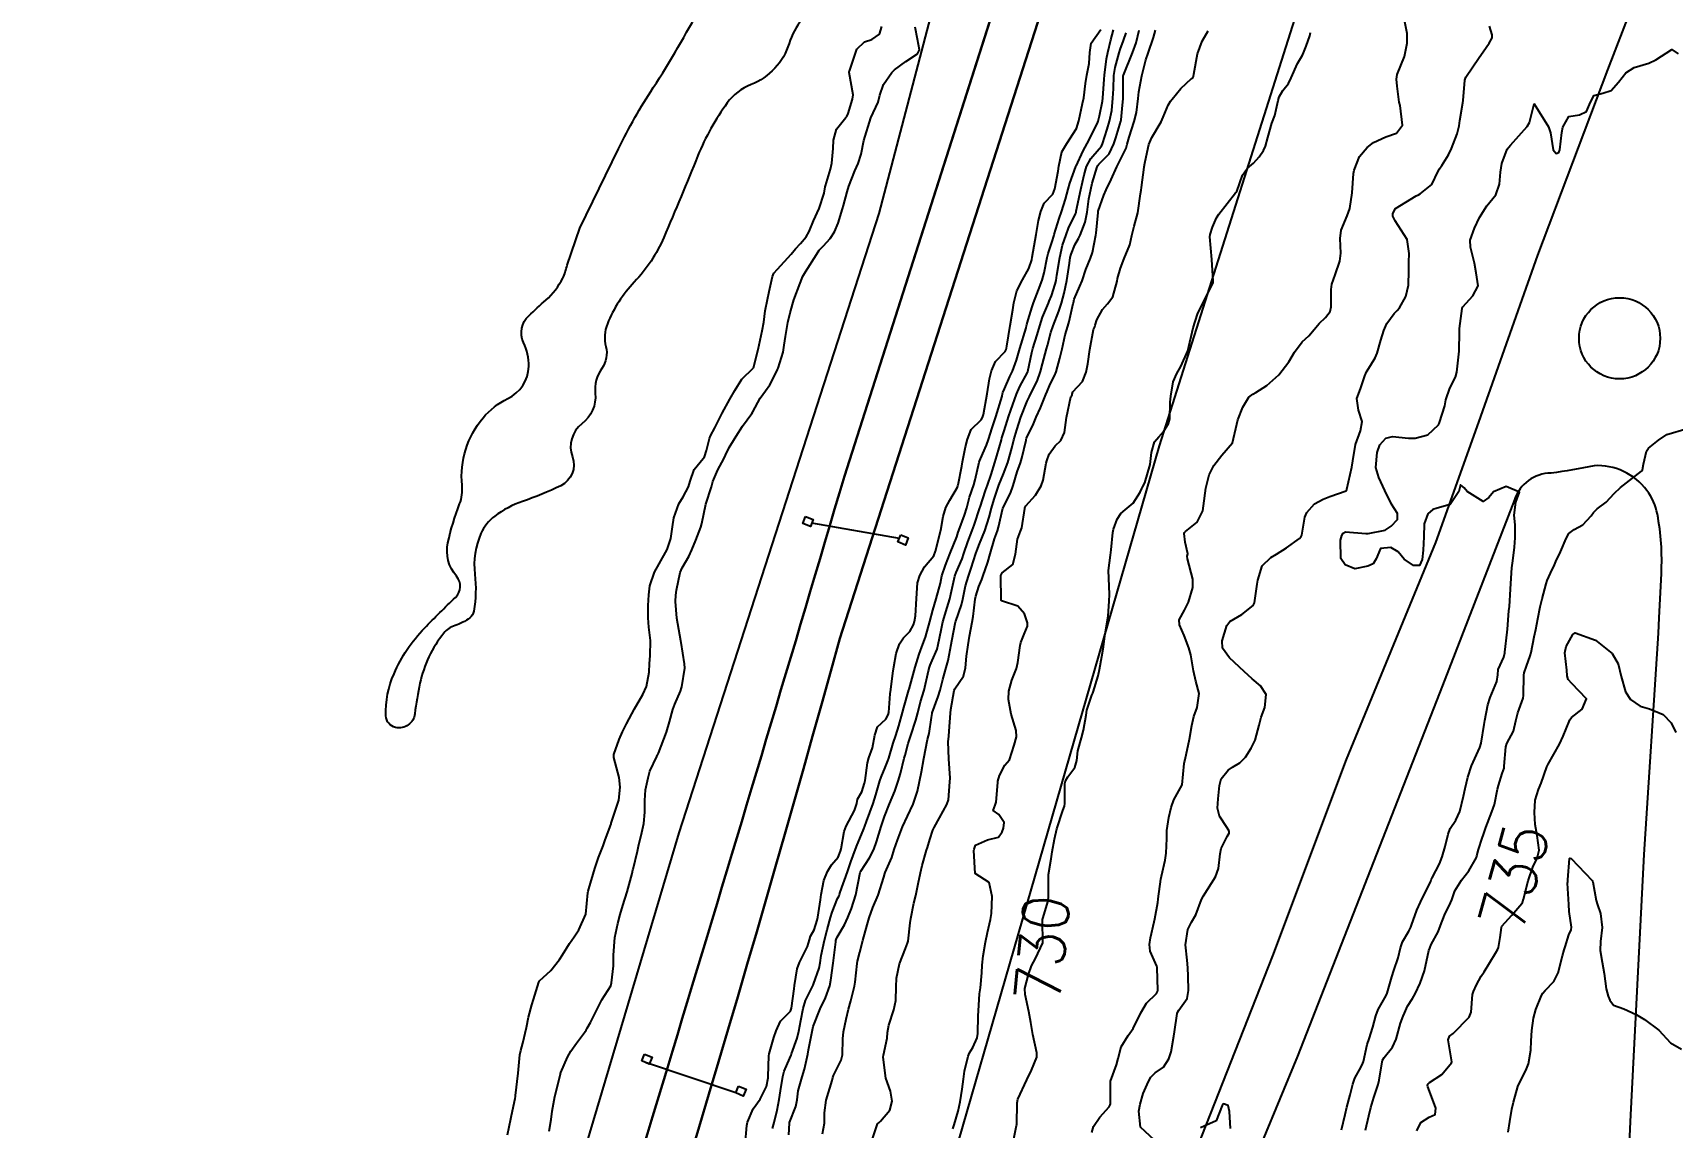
# Model space of a CAD drawing. Header units: metres. Extents: x 318500 to 325275, y 7408834 to 7428799.
# Drawn here: x 321643.6 to 321787, y 7416176.7 to 7416272.5 of the extents above; entities that cross this region are included whole.
import ezdxf
from ezdxf.enums import TextEntityAlignment as Align

# ---------------------------------------------------------------- set-up
doc = ezdxf.new("R2010")
doc.units = ezdxf.units.M
doc.header["$MEASUREMENT"] = 0
for name, color, linetype in [('Cotas', 45, 'Continuous'), ('Curvas de Nivel 1m', 11, 'Continuous'), ('Curvas de Nivel 5m', 15, 'Continuous'), ('Divisas', 45, 'Continuous'), ('Hidrografia', 140, 'Continuous'), ('Linha Férrea', 20, 'Continuous'), ('Pórticos', 45, 'Continuous'), ('Vias Primárias', 230, 'Continuous')]:
    doc.layers.add(name, color=color, linetype=linetype)
doc.styles.add('Style-STANDARD', font='STANDARD.shx')

msp = doc.modelspace()

# ---------------------------------------------------------------- linework, layer by layer
at = {"layer": 'Curvas de Nivel 1m', "flags": 128}
for points, elevation in [([(321736.25, 7416176.26), (321736.39, 7416176.78), (321736.93, 7416177.6), (321737.77, 7416178.5), (321737.86, 7416178.67), (321737.87, 7416178.76), (321737.87, 7416180.68), (321737.88, 7416180.76), (321738.39, 7416182.17), (321738.54, 7416182.75), (321738.82, 7416183.77), (321739.42, 7416184.75), (321739.86, 7416185.37), (321740.53, 7416186.73), (321741.03, 7416187.58), (321741.9, 7416188.42), (321742, 7416188.61), (321742.02, 7416188.71), (321741.96, 7416190.68), (321741.96, 7416190.71), (321741.93, 7416190.82), (321741.36, 7416192.14), (321741.3, 7416192.72), (321741.38, 7416193.3), (321741.7, 7416194.71), (321741.75, 7416194.95), (321742.01, 7416196.4), (321742.04, 7416196.68), (321742.05, 7416196.71), (321742.29, 7416198.44), (321742.34, 7416198.71), (321742.66, 7416200.1), (321742.75, 7416200.7), (321742.81, 7416201.98), (321742.82, 7416202.7), (321742.97, 7416203.83), (321743.18, 7416204.7), (321743.43, 7416205.39), (321744.14, 7416206.69), (321744.31, 7416208.55), (321744.34, 7416208.69), (321744.4, 7416208.92), (321744.79, 7416210.68), (321745, 7416211.88), (321745.18, 7416212.68), (321745.45, 7416213.45), (321745.65, 7416214.67), (321745.34, 7416215.76), (321745.14, 7416216.68), (321744.9, 7416218.07), (321744.72, 7416218.68), (321744.32, 7416219.75), (321743.91, 7416220.69), (321743.89, 7416221.14), (321744.34, 7416221.99), (321744.69, 7416222.68), (321745.09, 7416223.96), (321745.08, 7416224.68), (321744.62, 7416226.48), (321744.6, 7416226.69), (321744.63, 7416226.9), (321744.42, 7416227.94), (321744.32, 7416228.69), (321744.34, 7416228.78), (321744.43, 7416228.87), (321745.45, 7416229.67), (321745.96, 7416230.67), (321746.03, 7416231.1), (321746.21, 7416232.66), (321746.5, 7416233.83), (321746.93, 7416234.65), (321747.62, 7416235.54), (321748.54, 7416236.63), (321748.93, 7416238.26), (321749.03, 7416238.63), (321749.46, 7416239.74), (321749.99, 7416240.62), (321750.32, 7416240.89), (321750.6, 7416241.03), (321751.57, 7416241.63), (321752.62, 7416242.58), (321753.48, 7416243.72), (321753.99, 7416244.56), (321754.66, 7416245.45), (321755.23, 7416245.98), (321755.71, 7416246.54), (321756.15, 7416247.07), (321756.69, 7416247.59), (321757.09, 7416248.13), (321757.19, 7416248.52), (321757.19, 7416250.05), (321757.25, 7416250.52), (321757.55, 7416251.33), (321757.96, 7416252.51), (321758.04, 7416253.23), (321757.98, 7416254.51), (321758.05, 7416255.25), (321758.58, 7416256.5), (321758.82, 7416257.14), (321759.03, 7416258.5), (321759.15, 7416260.2), (321759.2, 7416260.49), (321759.68, 7416261.68), (321760.34, 7416262.48), (321760.89, 7416262.91), (321761.96, 7416263.4), (321762.9, 7416263.73), (321763.42, 7416264.44), (321763.22, 7416266.16), (321763.15, 7416266.45), (321762.96, 7416267.84), (321762.91, 7416268.45), (321762.97, 7416268.85), (321763.59, 7416270.44), (321763.85, 7416271.6), (321763.83, 7416272.44), (321763.56, 7416273.92)], 731), ([(321685.12, 7416176.06), (321685.4, 7416177.46), (321685.46, 7416177.75), (321685.77, 7416179.23), (321685.8, 7416179.42), (321685.81, 7416179.46), (321685.82, 7416179.51), (321686.05, 7416181.46), (321686.2, 7416183.07), (321686.27, 7416183.45), (321686.44, 7416184.07), (321686.76, 7416185.45), (321686.95, 7416186.35), (321687.25, 7416187.44), (321687.4, 7416187.91), (321687.84, 7416189.43), (321687.9, 7416189.55), (321688.9, 7416190.43), (321689.67, 7416191.4), (321689.93, 7416191.8), (321690.55, 7416192.79), (321690.94, 7416193.39), (321691.34, 7416194.01), (321691.98, 7416195.38), (321692.15, 7416197.24), (321692.17, 7416197.38), (321692.22, 7416197.58), (321692.74, 7416199.37), (321693.08, 7416200.32), (321693.49, 7416201.36), (321693.64, 7416201.78), (321694.09, 7416203.04), (321694.17, 7416203.27), (321694.19, 7416203.35), (321694.25, 7416203.5), (321694.84, 7416205.34), (321694.98, 7416206.48), (321694.89, 7416207.34), (321694.43, 7416209.07), (321694.42, 7416209.35), (321694.88, 7416210.65), (321695.18, 7416211.34), (321695.52, 7416212.02), (321696.22, 7416213.33), (321696.96, 7416214.6), (321697.27, 7416215.31), (321697.5, 7416216.55), (321697.54, 7416217.31), (321697.6, 7416217.99), (321697.63, 7416219.31), (321697.48, 7416220.48), (321697.41, 7416221.31), (321697.43, 7416222.4), (321697.48, 7416223.31), (321697.57, 7416224.1), (321697.97, 7416225.31), (321698.39, 7416226.02), (321699.07, 7416227.29), (321699.39, 7416228.26), (321699.54, 7416229.28), (321699.67, 7416230.05), (321700.09, 7416231.28), (321700.47, 7416231.91), (321700.96, 7416232.78), (321701.1, 7416233.26), (321701.46, 7416234.3), (321702.23, 7416235.25), (321702.35, 7416235.41), (321702.52, 7416235.95), (321702.78, 7416237), (321702.88, 7416237.24), (321703.25, 7416237.94), (321703.91, 7416239.23), (321704.58, 7416240.45), (321704.99, 7416241.21), (321705.61, 7416242.2), (321706.62, 7416243.16), (321706.63, 7416243.18), (321707.04, 7416244.79), (321707.13, 7416245.19), (321707.4, 7416246.44), (321707.53, 7416247.18), (321707.67, 7416248.19), (321707.86, 7416249.18), (321708.02, 7416249.86), (321708.31, 7416251.17), (321708.42, 7416251.47), (321708.73, 7416251.81), (321709.94, 7416253.15), (321710.3, 7416253.6), (321710.76, 7416254.06), (321711.24, 7416254.66), (321711.5, 7416255.13), (321711.88, 7416256.04), (321712.38, 7416257.12), (321712.82, 7416258.47), (321712.91, 7416259.03), (321712.93, 7416259.11), (321713.37, 7416260.59), (321713.48, 7416261.1), (321713.6, 7416262.38), (321713.65, 7416263.1), (321713.91, 7416264.09), (321714.72, 7416265.09), (321714.81, 7416265.19), (321714.92, 7416265.44), (321715.31, 7416266.71), (321715.35, 7416267.08), (321715.01, 7416269.05), (321715.01, 7416269.09), (321715.04, 7416269.16), (321715.68, 7416271.08), (321716.35, 7416271.72), (321717, 7416271.93), (321717.66, 7416272.4), (321717.87, 7416273.05)], 722), ([(321688.77, 7416176.37), (321688.92, 7416177.41), (321689.03, 7416178.14), (321689.26, 7416179.41), (321689.75, 7416181.36), (321689.76, 7416181.4), (321689.76, 7416181.43), (321689.79, 7416181.5), (321690.35, 7416182.86), (321690.65, 7416183.39), (321691.14, 7416184.08), (321691.84, 7416185), (321692, 7416185.22), (321692.09, 7416185.38), (321692.37, 7416185.89), (321693.1, 7416187.36), (321693.37, 7416187.87), (321693.89, 7416188.69), (321694.14, 7416189.11), (321694.21, 7416189.35), (321694.4, 7416190.86), (321694.39, 7416191.34), (321694.38, 7416191.79), (321694.49, 7416193.34), (321694.76, 7416194.55), (321694.98, 7416195.33), (321695.21, 7416196.12), (321695.58, 7416197.33), (321696.03, 7416198.93), (321696.09, 7416199.25), (321696.11, 7416199.32), (321696.49, 7416200.88), (321696.58, 7416201.31), (321696.88, 7416202.51), (321697.03, 7416203.31), (321697.12, 7416204.29), (321697.12, 7416205.31), (321697.19, 7416206.25), (321697.42, 7416207.31), (321697.58, 7416207.88), (321698.17, 7416209.17), (321698.22, 7416209.25), (321698.25, 7416209.3), (321698.33, 7416209.46), (321699.02, 7416211.29), (321699.3, 7416212.19), (321699.57, 7416213.28), (321699.75, 7416213.76), (321700.24, 7416214.89), (321700.35, 7416215.17), (321700.38, 7416215.27), (321700.62, 7416216.91), (321700.61, 7416217.27), (321700.3, 7416219.16), (321700.28, 7416219.27), (321700.27, 7416219.3), (321699.92, 7416221.28), (321699.81, 7416222.75), (321699.83, 7416223.28), (321699.9, 7416223.74), (321700.22, 7416225.27), (321700.39, 7416225.68), (321700.98, 7416226.68), (321701.25, 7416227.26), (321701.58, 7416228.09), (321702.03, 7416229.25), (321702.12, 7416229.56), (321702.46, 7416231.25), (321702.96, 7416232.77), (321703.09, 7416233.24), (321703.51, 7416234.25), (321704.04, 7416235.23), (321704.19, 7416235.55), (321704.52, 7416236.22), (321704.9, 7416236.84), (321705.12, 7416237.21), (321705.68, 7416238.08), (321706.48, 7416239.19), (321706.57, 7416239.35), (321707.22, 7416240.54), (321707.7, 7416241.18), (321708.07, 7416241.7), (321708.61, 7416242.78), (321708.75, 7416243.04), (321708.8, 7416243.17), (321709.23, 7416244.57), (321709.33, 7416245.16), (321709.43, 7416245.93), (321709.65, 7416247.16), (321709.84, 7416247.99), (321710.18, 7416249.15), (321710.72, 7416250.59), (321710.88, 7416250.99), (321710.94, 7416251.14), (321711.18, 7416251.58), (321712.15, 7416253.12), (321712.39, 7416253.48), (321712.76, 7416253.88), (321713.36, 7416254.51), (321713.74, 7416255.1), (321714.04, 7416255.84), (321714.43, 7416257.09), (321714.51, 7416257.4), (321714.82, 7416258.58), (321714.97, 7416259.09), (321715.5, 7416260.43), (321715.81, 7416261.08), (321716.05, 7416261.89), (321716.28, 7416263.07), (321716.91, 7416265.06), (321717.55, 7416266.43), (321717.7, 7416267.05), (321718.01, 7416267.99), (321718.74, 7416269.03), (321718.97, 7416269.26), (321719.97, 7416270.01), (321720.99, 7416270.68), (321721.17, 7416271.01), (321721, 7416271.94), (321720.79, 7416273.01)], 723), ([(321705.92, 7416175.19), (321706.04, 7416176.88), (321706.1, 7416177.18), (321706.6, 7416178.34), (321707.21, 7416179.17), (321707.78, 7416180.28), (321707.91, 7416181.04), (321707.92, 7416181.16), (321707.99, 7416182.98), (321708.01, 7416183.16), (321708.42, 7416184.58), (321708.61, 7416185.15), (321708.99, 7416186.01), (321709.87, 7416186.87), (321709.95, 7416187.14), (321710.19, 7416188.84), (321710.23, 7416189.14), (321710.47, 7416190.58), (321710.66, 7416191.13), (321711.36, 7416192.53), (321711.53, 7416193.12), (321711.63, 7416193.44), (321711.96, 7416193.99), (321712.22, 7416194.86), (321712.27, 7416195.11), (321712.49, 7416196.62), (321712.55, 7416197.1), (321712.79, 7416198.33), (321713.1, 7416199.1), (321713.45, 7416199.68), (321714.05, 7416200.36), (321714.26, 7416200.88), (321714.31, 7416201.09), (321714.57, 7416202.6), (321714.74, 7416203.08), (321715.47, 7416204.43), (321715.67, 7416205.07), (321715.75, 7416205.43), (321716.13, 7416206.09), (321716.36, 7416206.84), (321716.4, 7416207.06), (321716.6, 7416208.61), (321716.73, 7416209.05), (321717.06, 7416209.93), (321717.26, 7416211.04), (321717.48, 7416211.76), (321718.21, 7416212.44), (321718.42, 7416212.82), (321718.47, 7416213.03), (321718.61, 7416214.66), (321718.65, 7416215.03), (321718.83, 7416216.46), (321718.91, 7416217.02), (321719.13, 7416218.18), (321719.41, 7416219.02), (321719.76, 7416219.57), (321720.32, 7416220.1), (321720.63, 7416220.7), (321720.72, 7416221), (321720.82, 7416221.49), (321720.9, 7416223), (321721, 7416224.37), (321721.18, 7416225), (321721.6, 7416225.78), (321722.41, 7416226.74), (321722.48, 7416226.91), (321722.5, 7416226.98), (321722.57, 7416227.13), (321723.04, 7416228.97), (321723.23, 7416230.19), (321723.47, 7416230.96), (321723.82, 7416231.61), (321724.49, 7416232.75), (321724.53, 7416232.9), (321724.54, 7416232.95), (321724.87, 7416234.59), (321724.93, 7416234.95), (321725.2, 7416236.27), (321725.37, 7416236.94), (321725.69, 7416237.8), (321726.57, 7416238.63), (321726.67, 7416238.83), (321726.71, 7416238.93), (321726.75, 7416239.11), (321727.09, 7416240.92), (321727.3, 7416242.23), (321727.46, 7416242.92), (321727.81, 7416243.74), (321728.65, 7416244.62), (321728.75, 7416244.8), (321728.78, 7416244.9), (321728.82, 7416245.07), (321729.11, 7416246.89), (321729.33, 7416248.25), (321729.43, 7416248.89), (321729.67, 7416249.93), (321730.17, 7416250.88), (321730.74, 7416251.89), (321730.98, 7416252.64), (321731.02, 7416252.87), (321731.28, 7416254.36), (321731.37, 7416254.86), (321731.59, 7416256.07), (321731.78, 7416256.86), (321732.08, 7416257.59), (321732.83, 7416258.39), (321733, 7416258.85), (321733.29, 7416260.41), (321733.35, 7416260.84), (321733.63, 7416262.09), (321734.06, 7416262.83), (321734.9, 7416264.14), (321735.11, 7416264.82), (321735.43, 7416266.32), (321735.53, 7416266.81), (321735.69, 7416268.07), (321735.81, 7416268.81), (321736.01, 7416269.83), (321736.07, 7416270.8), (321736.19, 7416271.61), (321737.02, 7416272.79)], 724), ([(321709.72, 7416176.07), (321709.79, 7416177.08), (321709.8, 7416177.14), (321710.35, 7416178.54), (321710.45, 7416179.13), (321710.56, 7416179.91), (321710.91, 7416181.12), (321711.11, 7416181.81), (321711.38, 7416183.12), (321711.45, 7416183.49), (321711.77, 7416185.11), (321711.85, 7416185.55), (321712.46, 7416187.1), (321712.94, 7416188.04), (321713.31, 7416189.09), (321713.41, 7416189.59), (321713.6, 7416191.08), (321713.83, 7416192.96), (321713.85, 7416193.08), (321713.87, 7416193.16), (321713.95, 7416193.35), (321714.61, 7416194.44), (321714.89, 7416195.07), (321715.2, 7416195.87), (321715.58, 7416197.07), (321715.98, 7416199.02), (321715.99, 7416199.06), (321716.01, 7416199.09), (321716.03, 7416199.14), (321716.8, 7416200.3), (321717.16, 7416201.04), (321717.41, 7416201.7), (321717.82, 7416203.03), (321718.1, 7416203.92), (321718.55, 7416205.03), (321719.01, 7416206.14), (321719.3, 7416207.02), (321719.49, 7416207.68), (321719.83, 7416209.01), (321719.9, 7416209.29), (321720.18, 7416210.31), (321720.41, 7416211.01), (321720.85, 7416212.36), (321721.01, 7416213), (321721.26, 7416213.96), (321721.56, 7416214.99), (321721.96, 7416216.68), (321722.03, 7416216.98), (321722.1, 7416217.16), (321722.28, 7416217.58), (321722.7, 7416218.56), (321722.81, 7416218.97), (321723.05, 7416220.24), (321723.22, 7416220.97), (321723.59, 7416222.21), (321723.82, 7416222.96), (321723.92, 7416223.39), (321724.26, 7416224.95), (321724.29, 7416225.05), (321724.38, 7416225.27), (321724.89, 7416226.46), (321725.05, 7416226.94), (321725.39, 7416227.97), (321725.77, 7416228.94), (321725.95, 7416229.42), (321726.44, 7416230.93), (321726.44, 7416230.95), (321726.46, 7416231), (321726.95, 7416232.45), (321727.12, 7416232.92), (321727.44, 7416233.85), (321727.75, 7416234.91), (321727.93, 7416235.5), (321728.34, 7416236.9), (321728.38, 7416237.06), (321728.55, 7416237.6), (321728.85, 7416238.61), (321728.94, 7416238.89), (321729.15, 7416239.47), (321729.66, 7416240.88), (321729.94, 7416241.54), (321730.62, 7416242.79), (321730.64, 7416242.85), (321730.65, 7416242.87), (321730.99, 7416244.52), (321731.08, 7416244.87), (321731.46, 7416246.07), (321731.68, 7416246.86), (321731.92, 7416247.62), (321732.44, 7416248.85), (321732.52, 7416249.03), (321732.71, 7416249.5), (321733.05, 7416250.52), (321733.13, 7416250.84), (321733.19, 7416251.3), (321733.43, 7416252.84), (321733.69, 7416253.91), (321733.99, 7416254.83), (321734.21, 7416255.41), (321734.81, 7416256.67), (321734.86, 7416256.77), (321734.87, 7416256.82), (321734.88, 7416256.89), (321735.27, 7416258.81), (321735.57, 7416260.09), (321735.79, 7416260.81), (321736.16, 7416261.52), (321736.88, 7416262.36), (321737.09, 7416262.59), (321737.19, 7416262.79), (321737.6, 7416264.09), (321737.8, 7416264.78), (321737.98, 7416265.72), (321738.09, 7416266.78), (321738.13, 7416267.6), (321738.18, 7416268.78), (321738.28, 7416269.47), (321738.63, 7416270.77), (321738.72, 7416271.05), (321739.01, 7416271.84), (321739.26, 7416272.52)], 726), ([(321712.69, 7416176.14), (321712.84, 7416177.09), (321712.86, 7416177.99), (321713, 7416179.09), (321713.51, 7416180.81), (321713.58, 7416181.08), (321713.63, 7416181.24), (321713.8, 7416181.59), (321714.3, 7416182.59), (321714.42, 7416183.07), (321714.46, 7416184.46), (321714.51, 7416185.07), (321714.74, 7416186.19), (321714.95, 7416187.07), (321715.15, 7416187.8), (321715.47, 7416189.06), (321715.54, 7416189.43), (321715.72, 7416191.06), (321715.75, 7416191.25), (321715.94, 7416192.04), (321716.21, 7416193.06), (321716.58, 7416194.44), (321716.75, 7416195.05), (321717.09, 7416195.94), (321717.54, 7416197.04), (321718.03, 7416198.62), (321718.12, 7416198.94), (321718.16, 7416199.03), (321718.74, 7416200.33), (321718.96, 7416201.02), (321719.23, 7416201.86), (321719.67, 7416203.01), (321720.1, 7416203.95), (321720.61, 7416205), (321720.98, 7416206.14), (321721.16, 7416206.99), (321721.33, 7416207.82), (321721.55, 7416208.99), (321721.87, 7416210.67), (321721.96, 7416210.98), (321722.01, 7416211.17), (321722.21, 7416212.59), (321722.26, 7416212.93), (321722.28, 7416212.98), (321722.8, 7416214.41), (321722.96, 7416214.97), (321723.21, 7416215.92), (321723.51, 7416216.96), (321723.67, 7416217.57), (321723.93, 7416218.96), (321723.98, 7416219.28), (321724.31, 7416220.95), (321724.33, 7416221.01), (321724.85, 7416222.44), (321724.97, 7416222.94), (321725.2, 7416224.11), (321725.45, 7416224.94), (321725.69, 7416225.64), (321726.09, 7416226.93), (321726.17, 7416227.17), (321726.42, 7416227.77), (321726.88, 7416228.92), (321727.25, 7416230.11), (321727.47, 7416230.91), (321727.7, 7416231.68), (321728.11, 7416232.91), (321728.5, 7416233.9), (321728.88, 7416234.89), (321729.25, 7416236.17), (321729.43, 7416236.89), (321729.67, 7416237.77), (321730.02, 7416238.88), (321730.58, 7416240.26), (321730.78, 7416240.67), (321730.89, 7416240.87), (321731.45, 7416242.02), (321731.76, 7416242.86), (321731.93, 7416243.55), (321732.27, 7416244.85), (321732.36, 7416245.15), (321732.66, 7416246.29), (321732.86, 7416246.85), (321733.37, 7416248.16), (321733.58, 7416248.84), (321733.82, 7416249.73), (321734.05, 7416250.83), (321734.28, 7416252.36), (321734.35, 7416252.83), (321734.43, 7416253.14), (321734.77, 7416253.94), (321735.07, 7416254.52), (321735.21, 7416254.81), (321735.66, 7416255.94), (321735.84, 7416256.8), (321735.99, 7416257.97), (321736.15, 7416258.8), (321736.28, 7416259.36), (321736.71, 7416260.79), (321736.76, 7416260.9), (321736.86, 7416261.01), (321737.75, 7416261.91), (321738.17, 7416262.78), (321738.34, 7416263.33), (321738.79, 7416264.77), (321738.81, 7416264.88), (321738.93, 7416266.19), (321738.99, 7416266.72), (321738.99, 7416266.77), (321739, 7416268.74), (321739, 7416268.77), (321739.02, 7416268.81), (321739.81, 7416270.76), (321740.11, 7416271.64), (321740.38, 7416272.75)], 727), ([(321717.06, 7416175.7), (321717.48, 7416177.03), (321717.62, 7416177.15), (321717.74, 7416177.24), (321718.56, 7416178.22), (321718.78, 7416179.01), (321718.63, 7416179.87), (321718.23, 7416181.02), (321717.99, 7416182.85), (321718.02, 7416183.03), (321718.33, 7416184.53), (321718.37, 7416185.02), (321718.48, 7416185.65), (321718.92, 7416187.01), (321719.08, 7416187.81), (321719.11, 7416189.01), (321719.14, 7416189.78), (321719.41, 7416191.01), (321719.94, 7416192.37), (321720.12, 7416192.82), (321720.17, 7416193), (321720.36, 7416194.62), (321720.42, 7416195), (321720.68, 7416196.32), (321720.83, 7416197), (321721.06, 7416198.03), (321721.25, 7416198.99), (321721.4, 7416199.63), (321721.78, 7416200.98), (321721.85, 7416201.2), (321722.07, 7416201.9), (321722.33, 7416202.73), (321722.44, 7416202.97), (321722.92, 7416203.79), (321723.56, 7416204.96), (321723.69, 7416205.39), (321723.83, 7416206.95), (321723.84, 7416207.26), (321723.72, 7416208.96), (321723.67, 7416210.44), (321723.72, 7416210.96), (321723.77, 7416211.39), (321723.87, 7416212.96), (321723.91, 7416213.27), (321724.2, 7416214.95), (321724.25, 7416215.08), (321725.01, 7416216.19), (321725.18, 7416216.94), (321725.28, 7416217.95), (321725.42, 7416218.94), (321725.55, 7416219.7), (321725.78, 7416220.94), (321725.86, 7416221.41), (321726.03, 7416222.93), (321726.08, 7416223.2), (321726.37, 7416224.05), (321726.63, 7416224.67), (321726.72, 7416224.92), (321727.14, 7416226.17), (321727.36, 7416226.92), (321727.74, 7416228.23), (321727.98, 7416228.91), (321728.09, 7416229.25), (321728.46, 7416230.9), (321729.14, 7416232.23), (321729.36, 7416232.89), (321729.71, 7416234.09), (321730, 7416234.88), (321730.12, 7416235.28), (321730.49, 7416236.87), (321730.5, 7416236.91), (321730.54, 7416237.03), (321731.14, 7416238.29), (321731.38, 7416238.86), (321731.74, 7416239.69), (321732.23, 7416240.85), (321732.33, 7416241.12), (321732.6, 7416241.76), (321732.97, 7416242.49), (321733.11, 7416242.84), (321733.45, 7416244.03), (321733.64, 7416244.84), (321733.91, 7416246.08), (321734.14, 7416246.83), (321734.26, 7416247.24), (321734.61, 7416248.82), (321734.63, 7416248.89), (321734.71, 7416249.2), (321735.19, 7416250.34), (321735.4, 7416250.81), (321735.73, 7416251.8), (321736.13, 7416252.8), (321736.29, 7416253.27), (321736.6, 7416254.79), (321736.62, 7416254.96), (321736.79, 7416256.79), (321736.81, 7416256.9), (321737.3, 7416258.31), (321737.51, 7416258.78), (321737.95, 7416259.67), (321738.44, 7416260.77), (321738.58, 7416261.06), (321738.87, 7416261.65), (321739.24, 7416262.41), (321739.34, 7416262.76), (321739.5, 7416263.37), (321739.96, 7416264.75), (321740.14, 7416265.53), (321740.29, 7416266.75), (321740.36, 7416267.34), (321740.63, 7416268.75), (321740.98, 7416270.15), (321741.18, 7416270.74), (321741.65, 7416272.09), (321741.81, 7416272.73)], 728), ([(321724.09, 7416176.59), (321724.2, 7416176.94), (321724.55, 7416178.14), (321724.72, 7416178.94), (321724.91, 7416180.06), (321725.02, 7416180.93), (321725.11, 7416181.62), (321725.41, 7416182.93), (321725.53, 7416183.22), (321725.83, 7416183.71), (321726.2, 7416184.56), (321726.26, 7416184.92), (321726.31, 7416186.47), (321726.32, 7416186.92), (321726.41, 7416188.39), (321726.49, 7416188.91), (321726.61, 7416190.23), (321726.64, 7416190.92), (321726.74, 7416191.72), (321726.94, 7416192.92), (321727.12, 7416193.76), (321727.39, 7416194.91), (321727.45, 7416195.44), (321727.52, 7416196.91), (321727.25, 7416198.14), (321726.03, 7416198.93), (321725.92, 7416200.93), (321725.94, 7416201.06), (321726.07, 7416201.4), (321727.12, 7416201.87), (321728.08, 7416202.11), (321728.4, 7416202.59), (321728.52, 7416202.89), (321728.58, 7416203.38), (321728.1, 7416204.09), (321727.62, 7416204.43), (321727.79, 7416204.9), (321727.86, 7416205.16), (321728.02, 7416206.9), (321728.03, 7416207.01), (321728.15, 7416207.52), (321728.64, 7416208.42), (321729.03, 7416208.89), (321729.46, 7416210.15), (321729.66, 7416210.88), (321729.63, 7416211.44), (321729.18, 7416212.89), (321728.96, 7416214.17), (321728.97, 7416214.89), (321729.23, 7416215.86), (321729.64, 7416216.88), (321729.76, 7416217.39), (321729.96, 7416218.88), (321730.02, 7416219.16), (321730.32, 7416219.89), (321730.62, 7416220.57), (321730.62, 7416220.87), (321730.34, 7416221.67), (321729.78, 7416222.32), (321728.35, 7416222.79), (321728.3, 7416222.85), (321728.3, 7416222.9), (321728.3, 7416222.95), (321728.27, 7416224.9), (321728.28, 7416225), (321728.39, 7416225.24), (321729.32, 7416225.97), (321729.57, 7416226.88), (321729.74, 7416228.19), (321730.01, 7416228.88), (321730.12, 7416229.19), (321730.38, 7416230.87), (321730.39, 7416230.94), (321730.46, 7416231.12), (321731.31, 7416232.03), (321731.82, 7416232.86), (321731.99, 7416233.36), (321732.25, 7416234.85), (321732.3, 7416235.06), (321732.52, 7416235.64), (321733.03, 7416236.35), (321733.52, 7416236.84), (321733.84, 7416237.54), (321734.02, 7416238.83), (321734.41, 7416240.65), (321734.51, 7416240.82), (321734.53, 7416240.88), (321734.59, 7416241.1), (321735.43, 7416241.99), (321735.74, 7416242.8), (321735.89, 7416243.54), (321736.06, 7416244.8), (321736.4, 7416246.53), (321736.51, 7416246.79), (321736.55, 7416246.91), (321736.68, 7416247.4), (321737.19, 7416248.29), (321737.62, 7416248.78), (321738.07, 7416249.41), (321738.45, 7416250.77), (321738.49, 7416251.01), (321738.74, 7416251.92), (321739.07, 7416252.77), (321739.57, 7416253.96), (321739.74, 7416254.76), (321739.94, 7416255.6), (321740.27, 7416256.75), (321740.49, 7416258.41), (321740.55, 7416258.74), (321740.6, 7416258.98), (321740.82, 7416260.74), (321740.82, 7416260.78), (321740.87, 7416261.11), (321741.16, 7416262.46), (321741.24, 7416262.73), (321741.5, 7416263.34), (321742.31, 7416264.72), (321742.5, 7416265.13), (321742.93, 7416266.19), (321743.12, 7416266.53), (321743.26, 7416266.71), (321744.02, 7416267.63), (321744.97, 7416268.5), (321745.08, 7416268.58), (321745.15, 7416268.69), (321745.16, 7416268.88), (321745.49, 7416270.68), (321745.9, 7416271.78), (321746.42, 7416272.67)], 729), ([(321741.72, 7416175.6), (321740.5, 7416176.73), (321740.36, 7416178.13), (321740.48, 7416178.73), (321740.73, 7416179.67), (321741.19, 7416180.72), (321741.41, 7416181.1), (321741.8, 7416181.49), (321742.52, 7416181.99), (321742.99, 7416182.7), (321743.19, 7416183.33), (321743.43, 7416184.69), (321743.49, 7416185.06), (321743.72, 7416186.69), (321743.76, 7416186.81), (321743.87, 7416186.98), (321744.58, 7416187.99), (321744.69, 7416188.68), (321744.66, 7416189.94), (321744.65, 7416190.68), (321744.59, 7416191.34), (321744.45, 7416192.68), (321744.63, 7416194.02), (321744.97, 7416194.68), (321745.34, 7416195.32), (321745.83, 7416196.66), (321746.01, 7416196.99), (321747.07, 7416198.64), (321747.32, 7416199.36), (321747.47, 7416200.64), (321747.57, 7416201.13), (321748.08, 7416202.18), (321748.25, 7416202.47), (321748.26, 7416202.63), (321748.09, 7416202.94), (321747.42, 7416203.96), (321747.25, 7416204.64), (321747.29, 7416205.47), (321747.41, 7416206.64), (321747.56, 7416207.23), (321748.16, 7416207.96), (321748.56, 7416208.23), (321749.19, 7416208.62), (321749.68, 7416209.11), (321750.18, 7416209.89), (321750.53, 7416210.6), (321750.89, 7416211.92), (321751.05, 7416212.6), (321751.38, 7416213.45), (321751.5, 7416214.59), (321751.01, 7416215.35), (321750.26, 7416215.96), (321749.56, 7416216.62), (321748.29, 7416217.82), (321747.69, 7416218.64), (321747.65, 7416219.3), (321748.06, 7416220.63), (321748.33, 7416221), (321749.36, 7416221.6), (321750.35, 7416222.38), (321750.47, 7416222.61), (321750.72, 7416224.26), (321750.76, 7416224.6), (321751.14, 7416225.86), (321751.91, 7416226.59), (321752.41, 7416226.87), (321753.28, 7416227.42), (321754.43, 7416228.24), (321754.56, 7416228.42), (321754.61, 7416228.55), (321754.89, 7416230.11), (321755.06, 7416230.54), (321755.73, 7416231.28), (321756.48, 7416231.68), (321757.07, 7416231.93), (321758.49, 7416232.43), (321758.54, 7416232.45), (321758.56, 7416232.5), (321758.57, 7416232.58), (321758.99, 7416234.49), (321759.07, 7416235.04), (321759.32, 7416236.49), (321759.75, 7416237.68), (321759.9, 7416238.48), (321759.57, 7416239.48), (321759.42, 7416240.49), (321759.74, 7416241.35), (321760.14, 7416242.48), (321760.27, 7416242.83), (321760.63, 7416243.4), (321761.04, 7416244.07), (321761.2, 7416244.46), (321761.52, 7416245.6), (321761.79, 7416246.46), (321762.06, 7416247.08), (321762.69, 7416247.93), (321762.95, 7416248.2), (321763.16, 7416248.44), (321763.72, 7416249.43), (321763.95, 7416250.43), (321763.99, 7416251.68), (321763.98, 7416252.43), (321764.01, 7416253.18), (321763.85, 7416254.43), (321762.8, 7416256.04), (321762.58, 7416256.45), (321762.57, 7416256.69), (321762.82, 7416257.12), (321764.63, 7416258.23), (321764.83, 7416258.34), (321764.97, 7416258.42), (321766, 7416259.24), (321766.56, 7416260.39), (321766.66, 7416260.6), (321766.87, 7416260.89), (321767.44, 7416261.82), (321767.71, 7416262.38), (321768.2, 7416263.68), (321768.39, 7416264.38), (321768.46, 7416264.83), (321768.71, 7416266.37), (321768.73, 7416266.58), (321768.87, 7416268.37), (321768.97, 7416268.64), (321770.15, 7416270.35), (321770.49, 7416270.85), (321771.01, 7416271.6), (321771.28, 7416272.07), (321771.29, 7416272.34), (321771.03, 7416273.1)], 732), ([(321758.08, 7416176.49), (321758.4, 7416177.85), (321758.55, 7416178.49), (321758.85, 7416179.55), (321759.07, 7416180.48), (321759.25, 7416181.03), (321759.81, 7416182.01), (321759.97, 7416182.32), (321760.01, 7416182.47), (321760.35, 7416183.96), (321760.51, 7416184.46), (321760.84, 7416185.48), (321761.11, 7416186.46), (321761.3, 7416187.03), (321761.89, 7416188.06), (321762.03, 7416188.31), (321762.09, 7416188.45), (321762.49, 7416189.88), (321762.67, 7416190.44), (321763.05, 7416191.54), (321763.26, 7416192.43), (321763.43, 7416192.95), (321763.97, 7416193.87), (321764.15, 7416194.24), (321764.21, 7416194.42), (321764.69, 7416195.72), (321765, 7416196.41), (321765.91, 7416198.27), (321765.95, 7416198.39), (321765.98, 7416198.44), (321766.03, 7416198.55), (321766.66, 7416199.77), (321766.91, 7416200.38), (321767.15, 7416201.3), (321767.42, 7416202.38), (321767.61, 7416202.86), (321768.1, 7416203.59), (321768.45, 7416204.36), (321768.78, 7416205.71), (321768.92, 7416206.36), (321769.15, 7416207.36), (321769.48, 7416208.35), (321770.19, 7416209.96), (321770.3, 7416210.34), (321770.57, 7416211.98), (321770.63, 7416212.33), (321770.9, 7416213.68), (321771.1, 7416214.33), (321771.67, 7416215.73), (321771.78, 7416216.32), (321771.8, 7416216.79), (321772.29, 7416217.87), (321772.37, 7416218.24), (321772.38, 7416218.31), (321772.59, 7416220.05), (321772.61, 7416220.31), (321772.74, 7416221.91), (321772.78, 7416222.31), (321772.87, 7416223.81), (321772.9, 7416224.3), (321773.01, 7416225.69), (321773.08, 7416226.3), (321773.22, 7416227.5), (321773.3, 7416228.3), (321773.29, 7416229.46), (321773.21, 7416230.3), (321773.35, 7416231.43), (321773.66, 7416232.3), (321772.5, 7416232.81), (321771.39, 7416232.33), (321770.98, 7416231.83), (321770.48, 7416231.49), (321769.09, 7416232.36), (321768.82, 7416232.69), (321768.5, 7416232.94), (321768.39, 7416232.47), (321768.37, 7416232.37), (321767.61, 7416231.24), (321766.47, 7416230.91), (321766.08, 7416230.78), (321765.65, 7416230.4), (321765.32, 7416229.53), (321765.31, 7416228.41), (321765.25, 7416227.23), (321765.15, 7416226.41), (321764.92, 7416225.89), (321764.4, 7416225.9), (321763.58, 7416226.43), (321763.05, 7416227.07), (321762.42, 7416227.47), (321761.5, 7416227.38), (321761.13, 7416226.46), (321760.85, 7416226.02), (321760.4, 7416225.82), (321759.27, 7416225.61), (321758.4, 7416225.94), (321758.03, 7416226.51), (321758.01, 7416228.09), (321758.12, 7416228.5), (321758.23, 7416228.71), (321758.43, 7416228.83), (321760.21, 7416228.7), (321760.43, 7416228.68), (321761.9, 7416228.99), (321762.44, 7416229.32), (321762.98, 7416229.91), (321763, 7416230.44), (321762.47, 7416231.26), (321761.89, 7416232.46), (321761.37, 7416233.59), (321761.11, 7416234.46), (321761.2, 7416235.79), (321761.45, 7416236.46), (321761.96, 7416237.04), (321762.55, 7416237.18), (321763.94, 7416237.04), (321764.55, 7416237.02), (321765.65, 7416237.31), (321766.57, 7416238.19), (321766.65, 7416238.31), (321766.68, 7416238.39), (321767.12, 7416239.85), (321767.22, 7416240.38), (321767.57, 7416241.42), (321768.06, 7416242.38), (321768.19, 7416242.81), (321768.36, 7416244.37), (321768.39, 7416244.64), (321768.41, 7416246.37), (321768.43, 7416246.62), (321768.65, 7416248.37), (321768.66, 7416248.41), (321768.7, 7416248.54), (321769.59, 7416249.48), (321770.05, 7416250.35), (321769.88, 7416251.49), (321769.74, 7416252.36), (321769.39, 7416253.74), (321769.36, 7416254.36), (321769.74, 7416255.41), (321770.16, 7416256.35), (321770.82, 7416257.37), (321771.6, 7416258.33), (321771.92, 7416259.25), (321772, 7416260.32), (321772.13, 7416261.07), (321772.59, 7416262.32), (321772.72, 7416262.49), (321772.89, 7416262.69), (321774.34, 7416264.3), (321774.55, 7416264.67), (321774.94, 7416266.29), (321776.21, 7416264.27), (321776.38, 7416263.75), (321776.62, 7416262.26), (321776.89, 7416261.96), (321777.11, 7416262.03), (321777.21, 7416262.26), (321777.38, 7416263.78), (321777.46, 7416264.25), (321777.99, 7416265.18), (321778.93, 7416265.34), (321779.54, 7416265.62), (321779.79, 7416266.23), (321780.16, 7416267.02), (321780.96, 7416267.23), (321781.69, 7416267.47), (321782.32, 7416268.19), (321782.98, 7416269.02), (321783.69, 7416269.47), (321784.99, 7416269.86), (321785.59, 7416270.15), (321787, 7416271.04), (321787.54, 7416270.67)], 733), ([(321760.2, 7416176.47), (321760.49, 7416177.73), (321760.65, 7416178.46), (321760.91, 7416179.33), (321761.31, 7416180.45), (321761.4, 7416180.85), (321761.65, 7416182.45), (321761.68, 7416182.59), (321761.83, 7416182.84), (321762.55, 7416183.73), (321762.87, 7416184.43), (321763.26, 7416185.82), (321763.48, 7416186.43), (321763.6, 7416186.7), (321763.88, 7416187.32), (321764.31, 7416188), (321764.55, 7416188.41), (321764.98, 7416189.33), (321765.34, 7416190.4), (321765.73, 7416192.18), (321765.81, 7416192.39), (321765.85, 7416192.49), (321765.95, 7416192.72), (321766.54, 7416193.82), (321766.75, 7416194.38), (321767.1, 7416195.27), (321767.64, 7416196.37), (321767.74, 7416196.64), (321768.02, 7416197.42), (321768.6, 7416198.36), (321769.24, 7416199.16), (321769.9, 7416200.34), (321769.94, 7416200.47), (321770.07, 7416201.02), (321770.39, 7416202.03), (321770.51, 7416202.33), (321770.72, 7416202.95), (321771.26, 7416204.32), (321771.47, 7416204.96), (321771.75, 7416206.32), (321771.83, 7416206.63), (321772.16, 7416207.67), (321772.32, 7416208.16), (321772.34, 7416208.31), (321772.47, 7416210.03), (321772.56, 7416210.31), (321773.13, 7416211.38), (321773.36, 7416212.3), (321773.53, 7416213), (321773.99, 7416214.29), (321774.02, 7416214.52), (321774.05, 7416216.29), (321774.08, 7416216.49), (321774.28, 7416217.09), (321774.61, 7416217.98), (321774.68, 7416218.28), (321774.96, 7416219.64), (321775.09, 7416220.28), (321775.27, 7416221.21), (321775.49, 7416222.27), (321775.65, 7416222.98), (321775.99, 7416224.27), (321776.09, 7416224.56), (321776.39, 7416225.23), (321776.72, 7416225.94), (321776.86, 7416226.25), (321777.25, 7416227.08), (321777.76, 7416228.24), (321777.99, 7416228.68), (321778.44, 7416229.04), (321779.22, 7416229.45), (321779.95, 7416230.22), (321780.14, 7416230.53), (321780.47, 7416230.85), (321781.24, 7416231.44), (321781.96, 7416232.19), (321782.5, 7416232.71), (321784.35, 7416234.15), (321784.42, 7416234.25), (321784.52, 7416234.76), (321784.79, 7416235.89), (321784.97, 7416236.15), (321785.82, 7416236.87), (321786.56, 7416237.36), (321788.35, 7416237.89)], 734), ([(321772.69, 7416176.3), (321772.83, 7416177.22), (321773, 7416178.3), (321773.15, 7416178.92), (321773.53, 7416180.29), (321773.6, 7416180.48), (321773.8, 7416180.87), (321774.27, 7416181.82), (321774.45, 7416182.28), (321774.65, 7416183.46), (321774.7, 7416184.28), (321774.76, 7416185.18), (321774.9, 7416186.27), (321775.11, 7416187.04), (321775.59, 7416188.26), (321775.7, 7416188.47), (321775.91, 7416188.7), (321776.68, 7416189.49), (321777.04, 7416190.24), (321777.44, 7416191.73), (321777.59, 7416192.24), (321777.67, 7416192.52), (321777.97, 7416193.55), (321778.2, 7416194.01), (321778.22, 7416194.23), (321778, 7416195.61), (321777.97, 7416196.23), (321777.88, 7416198.09), (321777.89, 7416198.23), (321777.9, 7416198.37), (321778.04, 7416200.23), (321778.04, 7416200.25), (321778.06, 7416200.27), (321778.18, 7416200.23), (321780.03, 7416198.33), (321780.08, 7416198.21), (321780.39, 7416196.58), (321780.5, 7416196.2), (321780.76, 7416195.44), (321780.89, 7416194.2), (321780.75, 7416192.98), (321780.72, 7416192.2), (321780.91, 7416191.16), (321781.08, 7416190.19), (321781.25, 7416188.85), (321781.43, 7416188.19), (321781.56, 7416187.85), (321781.89, 7416187.4), (321782.81, 7416187.08), (321783.88, 7416186.59), (321784.62, 7416186.14), (321785.87, 7416185.23), (321786.87, 7416184.11), (321787.84, 7416183.56)], 736), ([(321748.37, 7416176.62), (321748.29, 7416178.1), (321748.16, 7416178.63), (321747.77, 7416178.77), (321747.64, 7416178.63), (321747.11, 7416177.28), (321745.74, 7416176.66)], 732)]:
    msp.add_lwpolyline(points, dxfattribs=dict(at, elevation=elevation))
at = {"layer": 'Curvas de Nivel 5m', "flags": 128}
for points, elevation in [([(321708.29, 7416176.6), (321708.44, 7416177.15), (321708.7, 7416178.21), (321708.89, 7416179.15), (321709.01, 7416179.92), (321709.21, 7416181.15), (321709.32, 7416181.63), (321709.81, 7416182.76), (321709.93, 7416183.03), (321709.97, 7416183.14), (321710.46, 7416184.51), (321710.61, 7416185.13), (321710.78, 7416186.05), (321710.98, 7416187.12), (321711.18, 7416187.82), (321711.84, 7416189.11), (321711.86, 7416189.15), (321711.9, 7416189.25), (321712.38, 7416190.64), (321712.47, 7416191.1), (321712.57, 7416191.74), (321712.85, 7416193.1), (321713.07, 7416193.99), (321713.37, 7416195.09), (321713.52, 7416195.56), (321714, 7416196.75), (321714.12, 7416196.98), (321714.15, 7416197.09), (321714.22, 7416197.29), (321714.86, 7416199.08), (321715.16, 7416199.95), (321715.57, 7416201.07), (321715.7, 7416201.44), (321716.08, 7416202.33), (321716.3, 7416202.84), (321716.38, 7416203.06), (321716.53, 7416203.49), (321717.11, 7416205.05), (321717.35, 7416205.81), (321717.7, 7416207.04), (321717.81, 7416207.37), (321718.16, 7416208.21), (321718.4, 7416208.79), (321718.48, 7416209.03), (321718.87, 7416210.33), (321719.09, 7416211.02), (321719.36, 7416211.86), (321719.68, 7416213.02), (321719.79, 7416213.45), (321720.23, 7416215.01), (321720.25, 7416215.06), (321720.79, 7416217), (321721.14, 7416218.14), (321721.47, 7416218.99), (321721.69, 7416219.61), (321722.06, 7416220.98), (321722.34, 7416221.97), (321722.63, 7416222.98), (321722.99, 7416224.35), (321723.13, 7416224.97), (321723.43, 7416225.93), (321723.84, 7416226.96), (321724.42, 7416228.41), (321724.56, 7416228.81), (321724.61, 7416228.95), (321725.11, 7416230.29), (321725.3, 7416230.94), (321725.54, 7416231.87), (321725.91, 7416232.94), (321726.04, 7416233.38), (321726.39, 7416234.93), (321726.42, 7416235.02), (321726.51, 7416235.23), (321727.02, 7416236.43), (321727.19, 7416236.92), (321727.52, 7416237.95), (321727.83, 7416238.91), (321728.39, 7416240.7), (321728.43, 7416240.9), (321728.46, 7416241.03), (321728.6, 7416241.34), (321729.08, 7416242.42), (321729.29, 7416242.89), (321729.66, 7416243.86), (321729.95, 7416244.88), (321730.49, 7416246.69), (321730.53, 7416246.87), (321730.55, 7416246.99), (321730.68, 7416247.4), (321731.02, 7416248.54), (321731.13, 7416248.87), (321731.57, 7416250.01), (321731.89, 7416250.86), (321732.08, 7416251.51), (321732.33, 7416252.85), (321732.41, 7416253.2), (321732.77, 7416254.24), (321732.91, 7416254.71), (321732.95, 7416254.85), (321733.39, 7416256.25), (321733.59, 7416256.84), (321733.94, 7416257.96), (321734.17, 7416258.83), (321734.32, 7416259.35), (321734.85, 7416260.82), (321734.86, 7416260.85), (321735.5, 7416262.19), (321735.85, 7416262.81), (321736.73, 7416264.61), (321736.79, 7416264.79), (321736.82, 7416264.89), (321736.92, 7416265.25), (321737.19, 7416266.54), (321737.22, 7416266.79), (321737.31, 7416268.44), (321737.34, 7416268.79), (321737.53, 7416270.23), (321737.64, 7416270.78), (321737.9, 7416271.89), (321738.14, 7416272.78)], 725), ([(321729.33, 7416175.27), (321729.66, 7416176.87), (321729.67, 7416176.95), (321729.7, 7416178.87), (321729.77, 7416179.18), (321730.55, 7416180.86), (321730.95, 7416181.71), (321731.42, 7416182.85), (321731.43, 7416183.24), (321731.08, 7416184.85), (321730.91, 7416185.9), (321730.73, 7416186.86), (321730.4, 7416188.35), (321730.39, 7416188.87), (321730.69, 7416190.09), (321730.96, 7416190.86), (321731.3, 7416191.49), (321731.95, 7416192.85), (321731.94, 7416194.85), (321731.94, 7416194.89), (321731.98, 7416195.07), (321732.4, 7416196.45), (321732.46, 7416196.84), (321732.46, 7416197.29), (321732.44, 7416198.84), (321732.68, 7416200.21), (321732.78, 7416200.84), (321732.98, 7416201.93), (321733.19, 7416202.83), (321733.71, 7416204.43), (321733.84, 7416204.82), (321733.87, 7416205.07), (321733.88, 7416206.82), (321733.93, 7416207.04), (321734.15, 7416207.4), (321734.77, 7416208.2), (321734.92, 7416208.81), (321735.03, 7416209.66), (321735.34, 7416210.8), (321735.52, 7416211.48), (321735.74, 7416212.8), (321735.81, 7416213.22), (321736.25, 7416214.55), (321736.32, 7416214.72), (321736.36, 7416214.79), (321736.81, 7416216.24), (321736.92, 7416216.78), (321737.13, 7416217.93), (321737.27, 7416218.78), (321737.39, 7416219.71), (321737.57, 7416220.78), (321737.66, 7416221.46), (321737.76, 7416222.78), (321737.78, 7416223.35), (321737.72, 7416224.78), (321737.71, 7416225.45), (321737.87, 7416226.78), (321737.94, 7416227.25), (321738.09, 7416228.77), (321738.13, 7416229.08), (321738.45, 7416229.94), (321738.77, 7416230.45), (321739.16, 7416230.76), (321739.87, 7416231.35), (321740.48, 7416232.3), (321740.61, 7416232.62), (321740.67, 7416232.74), (321740.89, 7416233.13), (321741.36, 7416234.73), (321741.46, 7416235.79), (321741.72, 7416236.72), (321742.11, 7416237.15), (321742.55, 7416237.64), (321742.95, 7416238.32), (321743.06, 7416238.71), (321743.11, 7416240.17), (321743.15, 7416240.7), (321743.35, 7416241.96), (321743.67, 7416242.7), (321744.04, 7416243.29), (321744.65, 7416244.69), (321745.1, 7416246.68), (321745.49, 7416247.88), (321745.88, 7416248.67), (321746.16, 7416249.22), (321746.73, 7416250.36), (321746.82, 7416250.57), (321746.85, 7416250.66), (321746.85, 7416250.78), (321746.75, 7416252.66), (321746.57, 7416254.66), (321746.59, 7416254.86), (321746.79, 7416255.51), (321747.15, 7416256.31), (321747.37, 7416256.65), (321748.83, 7416258.5), (321748.89, 7416258.57), (321748.93, 7416258.63), (321749.44, 7416260.04), (321749.85, 7416260.62), (321750.38, 7416261.11), (321750.88, 7416261.65), (321751.28, 7416262.21), (321751.45, 7416262.6), (321751.65, 7416263.35), (321752, 7416264.59), (321752.25, 7416265.26), (321752.55, 7416266.59), (321752.63, 7416266.9), (321752.95, 7416267.47), (321753.45, 7416268.08), (321753.69, 7416268.57), (321754.24, 7416269.82), (321754.68, 7416270.55), (321754.78, 7416270.77), (321755, 7416271.35), (321755.33, 7416272.24), (321755.39, 7416272.55)], 730), ([(321764.67, 7416176.41), (321765.02, 7416177.13), (321765.76, 7416177.61), (321766.3, 7416177.84), (321766.36, 7416178.38), (321765.78, 7416179.88), (321765.64, 7416180.25), (321765.63, 7416180.39), (321765.67, 7416180.52), (321765.79, 7416180.63), (321766.86, 7416181.33), (321767.72, 7416182.37), (321767.74, 7416182.45), (321767.43, 7416184.37), (321767.55, 7416184.68), (321767.86, 7416184.94), (321769.25, 7416186.35), (321769.44, 7416186.78), (321769.56, 7416188.35), (321769.64, 7416188.6), (321769.91, 7416189.2), (321770.32, 7416189.94), (321770.58, 7416190.33), (321771.58, 7416191.95), (321771.78, 7416192.31), (321771.83, 7416192.44), (321771.97, 7416193.34), (321772.09, 7416194.2), (321772.13, 7416194.31), (321773.01, 7416195.29), (321773.86, 7416196.29), (321773.92, 7416196.38), (321774.01, 7416196.67), (321774.43, 7416198.28), (321774.84, 7416199.48), (321775.22, 7416200.27), (321775.38, 7416200.96), (321775.2, 7416202.27), (321775.03, 7416203.21), (321774.97, 7416204.28), (321775.05, 7416205.35), (321775.32, 7416206.27), (321775.56, 7416206.85), (321776.06, 7416208.26), (321776.17, 7416208.49), (321777.17, 7416210.25), (321777.48, 7416210.96), (321778, 7416212.23), (321778.07, 7416212.38), (321778.23, 7416212.58), (321779.16, 7416213.3), (321779.52, 7416214.22), (321778.26, 7416215.56), (321777.94, 7416215.91), (321777.85, 7416216.24), (321777.8, 7416216.72), (321777.63, 7416218.24), (321777.75, 7416218.8), (321778.32, 7416219.85), (321778.55, 7416220), (321780.32, 7416219.36), (321781.77, 7416218.19), (321782.29, 7416217.28), (321782.56, 7416216.18), (321782.93, 7416214.84), (321783.39, 7416214.16), (321784.24, 7416213.57), (321785.04, 7416213.34), (321786.23, 7416212.84), (321786.93, 7416212.12), (321787.36, 7416211.27)], 735)]:
    msp.add_lwpolyline(points, dxfattribs=dict(at, elevation=elevation))
at = {"layer": 'Divisas'}
for points in [[(321577.51, 7415867.24), (321599.52, 7415922.42), (321623.42, 7415980.11), (321630.41, 7416000), (321656.37, 7416068.75), (321672.44, 7416111.32), (321684.5, 7416149.93), (321700.14, 7416202.5), (321717.63, 7416256.69), (321724.64, 7416283.41), (321728.79, 7416297.01), (321732.38, 7416307.07), (321743.81, 7416343.7), (321758.56, 7416391.66), (321762.28, 7416402.91), (321767, 7416418.07)], [(321635.04, 7415970.22), (321650.43, 7416010.24), (321662.35, 7416040.91), (321682.3, 7416097.07), (321688.77, 7416115.26), (321704.76, 7416113.03), (321711.09, 7416128.81), (321742.16, 7416236.37), (321756.5, 7416281.55), (321783.71, 7416372.49)]]:
    msp.add_lwpolyline(points, dxfattribs=at)
at = {"layer": 'Hidrografia'}
msp.add_lwpolyline([(321710.88, 7416273.67, 0.094696), (321709.76, 7416271.58, -0.227292), (321706.43, 7416267.98, 0.141324), (321704.34, 7416266.37, 0.061923), (321701.77, 7416261.76, -0.00446), (321698.79, 7416254.6, -0.090185), (321696.21, 7416250.69, 0.095253), (321693.85, 7416247.04, 0.159659), (321693.72, 7416245.05, -0.220567), (321693.37, 7416243.14, 0.181575), (321692.79, 7416240.96, -0.260399), (321691.63, 7416238.29, 0.32843), (321690.79, 7416235.4, -0.384604), (321689.77, 7416232.87, -0.03055), (321686.43, 7416231.5, 0.078594), (321683.99, 7416230.2, 0.128118), (321682.79, 7416228.69, 0.134756), (321682.25, 7416225.13, -0.073271), (321682.16, 7416221.89, -0.188234), (321681.81, 7416221.3, -0.088267), (321680.52, 7416220.64, 0.149638), (321679.54, 7416219.97, 0.116649), (321677.45, 7416215.58, 0.022661), (321677, 7416212.91, -0.442282), (321675.32, 7416211.71, -0.34475), (321674.47, 7416212.73, -0.109349), (321675.18, 7416216.42, -0.090258), (321677.85, 7416220.41, -0.011885), (321680.56, 7416223.09, 0.40433), (321680.65, 7416224.95, -0.238576), (321679.9, 7416227.88, -0.038715), (321680.92, 7416231.27, 0.118679), (321681.14, 7416232.91, -0.203314), (321682.97, 7416238.81, -0.105981), (321685.14, 7416240.5, 0.280821), (321686.97, 7416243.31, 0.119449), (321686.52, 7416245.4, -0.328301), (321686.97, 7416247.75, -0.005455), (321688.48, 7416249.12, 0.09414), (321689.94, 7416251.03, 0.072755), (321690.32, 7416252.16), (321691.45, 7416255.4), (321694.83, 7416262.36, -0.031745), (321697.86, 7416267.71, 0.024806), (321702.01, 7416274.82, -0.038283)], format="xyb", dxfattribs=at)
at = {"layer": 'Linha Férrea'}
for points in [[(321798.98, 7416497.54), (321750.6, 7416346.47), (321714.59, 7416233.7, -0.00337), (321686.79, 7416141.75, -0.016343), (321644.52, 7416022.17), (321593.15, 7415895.01), (321566.16, 7415829.01), (321499.47, 7415659.97), (321478.31, 7415606.63, -0.011032), (321468.49, 7415582.4, -0.032105), (321431.57, 7415506.43, -0.070178), (321348.3, 7415399.17, -0.037465), (321276, 7415340.1), (321204.93, 7415290.01, 0.010464), (321181.81, 7415273.24, 0.025562), (321124.04, 7415226.54, 0.050883), (321044.53, 7415137.19, 0.026975), (320996.91, 7415059.89), (320959.85, 7414991.08)], [(321468.49, 7415582.4, 0.011032), (321478.31, 7415606.63), (321499.47, 7415659.97), (321566.16, 7415829.01), (321593.15, 7415895.01), (321644.52, 7416022.17, 0.016343), (321686.79, 7416141.75, 0.00337), (321714.59, 7416233.7), (321750.6, 7416346.47), (321798.98, 7416497.54)], [(321802, 7416472.12, -0.01056), (321778.56, 7416402.79, 0.003825), (321753.43, 7416335.23, 0.009891), (321732, 7416274.98), (321714.19, 7416219.51, -0.023962), (321655.04, 7416039.28), (321642.82, 7416007.3), (321613.08, 7415933.23), (321568.99, 7415825.44), (321540.97, 7415754.45), (321517.66, 7415694.41), (321499.44, 7415649.2), (321470.31, 7415575.88, -0.021199), (321451.09, 7415534.05, -0.062911), (321383.35, 7415430.52, -0.034735), (321333.57, 7415379.84, -0.029004), (321269.95, 7415330.44), (321232.2, 7415304.05, 0.005656), (321177.94, 7415264.89, 0.018731), (321134.03, 7415229.84, 0.055667), (321051.08, 7415139.41, 0.029861), (321000.14, 7415057.35), (320958.65, 7414980.46)], [(321470.31, 7415575.88), (321499.44, 7415649.2), (321517.66, 7415694.41), (321540.97, 7415754.45), (321568.99, 7415825.44), (321613.08, 7415933.23), (321642.82, 7416007.3), (321655.04, 7416039.28, 0.023962), (321714.19, 7416219.51), (321732, 7416274.98, -0.009891), (321753.43, 7416335.23, -0.003825), (321778.56, 7416402.79, 0.01056), (321802, 7416472.12)]]:
    msp.add_lwpolyline(points, format="xyb", dxfattribs=at)
at = {"layer": 'Pórticos'}
for points in [[(321711.2, 7416230.17), (321711.87, 7416229.9), (321711.62, 7416229.29), (321710.96, 7416229.56)], [(321719.52, 7416228.56), (321720.18, 7416228.3), (321719.94, 7416227.68), (321719.27, 7416227.95)], [(321697.1, 7416183.13), (321697.77, 7416182.86), (321697.52, 7416182.25), (321696.86, 7416182.52)], [(321705.32, 7416180.33), (321705.99, 7416180.06), (321705.74, 7416179.45), (321705.08, 7416179.72)]]:
    msp.add_lwpolyline(points, close=True, dxfattribs=at)
for points in [[(321719.4, 7416228.26), (321711.74, 7416229.59)], [(321705.08, 7416179.72), (321697.19, 7416182.39)]]:
    msp.add_lwpolyline(points, dxfattribs=at)
at = {"layer": 'Vias Primárias'}
msp.add_lwpolyline([(321791.05, 7416295.82), (321785.51, 7416280.04), (321781.38, 7416269.28), (321775.23, 7416253.06), (321770.07, 7416238.44), (321766.31, 7416227.91), (321758.51, 7416208.92), (321752.04, 7416191.71), (321743.68, 7416170.46)], dxfattribs=at)
msp.add_lwpolyline([(321782.58, 7416159.85), (321783.38, 7416177.21), (321784.58, 7416200.59), (321785.83, 7416219.97), (321785.88, 7416221.31), (321786.08, 7416225.2, 0.060654), (321785.73, 7416230.39, 0.112945), (321784.82, 7416232.45, 0.252731), (321780.19, 7416234.62, -0.023685), (321776.43, 7416233.98, 0.315881), (321773.22, 7416231.64), (321766.92, 7416215.38), (321761.42, 7416201.3), (321754.23, 7416182.95), (321749.61, 7416171.74)], format="xyb", dxfattribs=at)
msp.add_circle((321782.43, 7416245.77), 3.55, dxfattribs=at)

# ---------------------------------------------------------------- texts
at = {"layer": 'Cotas', "style": 'Style-STANDARD'}
for s, rotation, p in [('735', 74.4506, (321773.19, 7416198.63, 735)), ('730', 84.3551, (321731.9, 7416192.37, 730))]:
    msp.add_text(s, height=4, rotation=rotation, dxfattribs=at).set_placement(p, align=Align.MIDDLE_CENTER)

doc.saveas('drawing.dxf')
